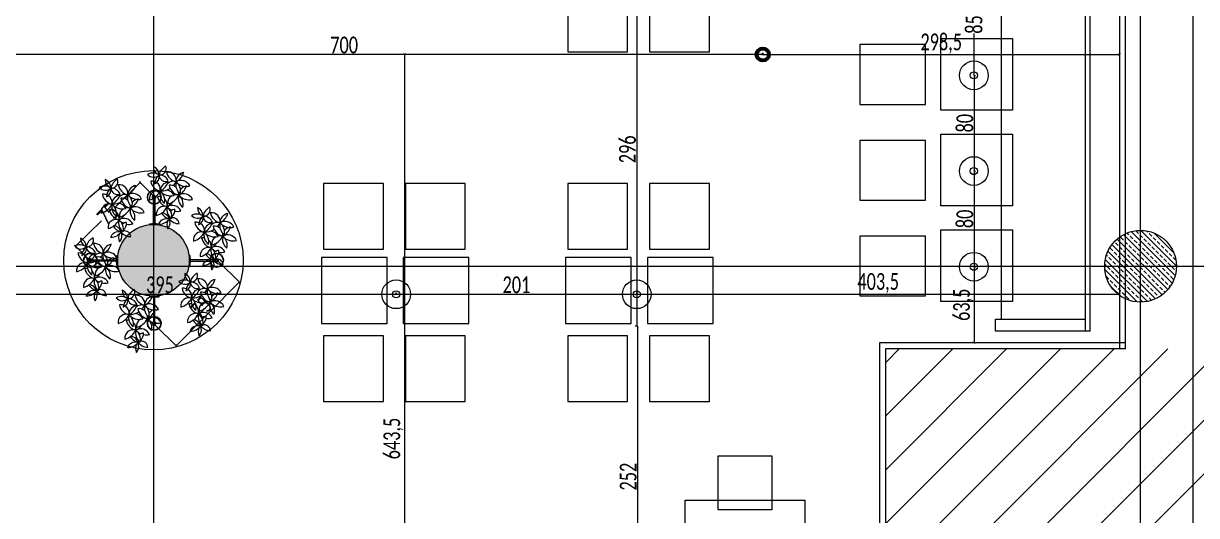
# Model space of a CAD drawing. Header units: millimetres. Extents: x -24 to 530668, y -246875 to -2983.
# Drawn here: x 265814 to 266795, y -114856 to -114445 of the extents above; entities that cross this region are included whole.
import ezdxf
from ezdxf.enums import TextEntityAlignment as Align

# ---------------------------------------------------------------- set-up
doc = ezdxf.new("R2010")
doc.units = ezdxf.units.MM
doc.header["$PDMODE"] = 2
doc.layers.get('0').update_dxf_attribs({"lineweight": 20})
for name, color, linetype, lineweight in [('10_1_1_BA_tasiyici', 1, 'Continuous', 40), ('ahsap', 34, 'Continuous', 25), ('aydınlatma', 40, 'Continuous', 20), ('t_aydınlatma', 40, 'Continuous', 18), ('t_kutu p', 50, 'Continuous', 30), ('t_tarama', 253, 'Continuous', 5), ('ölçü', 251, 'Continuous', 5)]:
    doc.layers.add(name, color=color, linetype=linetype, lineweight=lineweight)
doc.layers.add('t_ölçü', color=7, linetype='Continuous', lineweight=5, true_color=0x142d01)
doc.styles.add('txt_tur_1', font='arial.ttf', dxfattribs={"height": 1.5})
doc.styles.add('Ölçü50', font='calibri.ttf', dxfattribs={"width": 0.7})
doc.dimstyles.new('olcu10', dxfattribs={"dimtxt": 14, "dimasz": 2, "dimexe": 1.25, "dimexo": 0.625, "dimgap": 0.5, "dimtad": 1, "dimdec": 1, "dimrnd": 0.5, "dimzin": 9, "dimtxsty": 'Ölçü50', "dimblk": 'ARCHTICK', "dimcen": 2, "dimclrd": 256, "dimclre": 256, "dimclrt": 6, "dimazin": 2, "dimtfac": 1, "dimtdec": 1, "dimtix": 1, "dimtmove": 0, "dimatfit": 3, "dimldrblk": 'ARCHTICK', "dimfxl": 1, "dimlwd": -1, "dimarcsym": 0})
pattern_1 = [(135, (232091.11, -128561.967), (-4.490128, -4.490128), []), (135, (232091.11, -128557.4766), (-4.490128, -4.490128), [3.175, -1.5875])]

# ---------------------------------------------------------------- blocks, each defined once
blk = doc.blocks.new('DGHH')
at = {"layer": 'aydınlatma'}
for radius in [20, 5]:
    blk.add_circle((254315, -103870.9, 2092.6), radius, dxfattribs=at)
blk = doc.blocks.new('dışmekanaplik')
at = {"layer": 't_aydınlatma', "lineweight": 25}
for points in [[(-17.1, 0), (-17.52, 2.12), (-18.58, 4.02), (-20.49, 5.29), (-22.6, 5.71), (-24.93, 5.29), (-26.63, 4.02), (-27.89, 2.12), (-28.32, 0), (-27.89, -2.12), (-26.63, -4.02), (-24.93, -5.29), (-22.6, -5.72), (-20.49, -5.29), (-18.58, -4.02), (-17.52, -2.12), (-17.1, 0)], [(-21.33, 0), (-21.76, 0.85), (-22.6, 1.27), (-23.66, 0.85), (-24.08, 0), (-23.66, -1.06), (-22.6, -1.48), (-21.76, -1.06), (-21.33, 0)]]:
    blk.add_lwpolyline(points, dxfattribs=at)
at = {"layer": 't_aydınlatma', "lineweight": 9}
for points in [[(-0.64, -0.64), (-23.24, -0.64), (-23.24, 0.42), (-0.64, 0.42)], [(-0.85, 0), (-0.42, 4.02), (0, 4.02), (0, -4.02), (-0.42, -4.02), (-0.85, 0)]]:
    blk.add_lwpolyline(points, dxfattribs=at)
blk = doc.blocks.new('_ArchTick')
at = {"color": 0, "linetype": 'ByBlock', "const_width": 0.15}
blk.add_lwpolyline([(-0.5, -0.5), (0.5, 0.5)], dxfattribs=at)
blk = doc.blocks.new('*D832')
at = {"layer": 'DEFPOINTS', "color": 0, "transparency": 16777216}
for p in [(261096.73, -113992.28, 0), (261096.73, -114077.35, 0), (261096.93, -114077.35)]:
    blk.add_point(p, dxfattribs=at)
at = {"layer": 'ölçü', "transparency": 16777216}
for p, q in [((261096.93, -113992.28), (261096.93, -114027.25)), ((261096.93, -114077.35), (261096.93, -114042.38))]:
    blk.add_line(p, q, dxfattribs=at)
at = {"layer": 'ölçü', "lineweight": -2, "transparency": 16777216}
for p, q in [((261097.35, -113992.28), (261098.18, -113992.28)), ((261097.35, -114077.35), (261098.18, -114077.35))]:
    blk.add_line(p, q, dxfattribs=at)
at = {"layer": 'ölçü', "transparency": 16777216, "xscale": 2, "yscale": 2, "zscale": 2}
for p, rotation in [((261096.93, -113992.28), 90), ((261096.93, -114077.35), 270)]:
    blk.add_blockref('_ArchTick', p, dxfattribs=dict(at, rotation=rotation))
at = {"layer": 'ölçü', "color": 6, "transparency": 16777216, "insert": (261096.93, -114034.82), "char_height": 14, "attachment_point": 5, "rotation": 90, "style": 'Ölçü50'}
blk.add_mtext('85', dxfattribs=at)
blk = doc.blocks.new('*D833')
at = {"layer": 'DEFPOINTS', "color": 0, "transparency": 16777216}
for p in [(261096.73, -114077.35, 0), (261096.73, -114157.36, 0), (261096.93, -114157.36)]:
    blk.add_point(p, dxfattribs=at)
at = {"layer": 'ölçü', "transparency": 16777216}
blk.add_line((261096.93, -114077.35), (261096.93, -114157.36), dxfattribs=at)
at = {"layer": 'ölçü', "lineweight": -2, "transparency": 16777216}
for p, q in [((261097.35, -114077.35), (261098.18, -114077.35)), ((261097.35, -114157.36), (261098.18, -114157.36))]:
    blk.add_line(p, q, dxfattribs=at)
at = {"layer": 'ölçü', "transparency": 16777216, "xscale": 2, "yscale": 2, "zscale": 2}
for p, rotation in [((261096.93, -114077.35), 90), ((261096.93, -114157.36), 270)]:
    blk.add_blockref('_ArchTick', p, dxfattribs=dict(at, rotation=rotation))
at = {"layer": 'ölçü', "color": 6, "transparency": 16777216, "insert": (261089.26, -114117.36), "char_height": 14, "attachment_point": 5, "rotation": 90, "style": 'Ölçü50'}
blk.add_mtext('80', dxfattribs=at)
blk = doc.blocks.new('*D834')
at = {"layer": 'DEFPOINTS', "color": 0, "transparency": 16777216}
for p in [(261096.73, -114157.36, 0), (261096.73, -114237.38, 0), (261096.93, -114237.38)]:
    blk.add_point(p, dxfattribs=at)
at = {"layer": 'ölçü', "transparency": 16777216}
blk.add_line((261096.93, -114157.36), (261096.93, -114237.38), dxfattribs=at)
at = {"layer": 'ölçü', "lineweight": -2, "transparency": 16777216}
for p, q in [((261097.35, -114157.36), (261098.18, -114157.36)), ((261097.35, -114237.38), (261098.18, -114237.38))]:
    blk.add_line(p, q, dxfattribs=at)
at = {"layer": 'ölçü', "transparency": 16777216, "xscale": 2, "yscale": 2, "zscale": 2}
for p, rotation in [((261096.93, -114157.36), 90), ((261096.93, -114237.38), 270)]:
    blk.add_blockref('_ArchTick', p, dxfattribs=dict(at, rotation=rotation))
at = {"layer": 'ölçü', "color": 6, "transparency": 16777216, "insert": (261089.26, -114197.37), "char_height": 14, "attachment_point": 5, "rotation": 90, "style": 'Ölçü50'}
blk.add_mtext('80', dxfattribs=at)
blk = doc.blocks.new('*D835')
at = {"layer": 'DEFPOINTS', "color": 0, "transparency": 16777216}
for p in [(261096.73, -114237.38, 0), (261096.93, -114300.98), (261096.93, -114300.98)]:
    blk.add_point(p, dxfattribs=at)
at = {"layer": 'ölçü', "transparency": 16777216}
blk.add_line((261096.93, -114237.38), (261096.93, -114300.98), dxfattribs=at)
at = {"layer": 'ölçü', "lineweight": -2, "transparency": 16777216}
for p, q in [((261097.35, -114237.38), (261098.18, -114237.38)), ((261096.31, -114300.98), (261095.68, -114300.98))]:
    blk.add_line(p, q, dxfattribs=at)
at = {"layer": 'ölçü', "transparency": 16777216, "xscale": 2, "yscale": 2, "zscale": 2}
for p, rotation in [((261096.93, -114237.38), 90), ((261096.93, -114300.98), 270)]:
    blk.add_blockref('_ArchTick', p, dxfattribs=dict(at, rotation=rotation))
at = {"layer": 'ölçü', "color": 6, "transparency": 16777216, "insert": (261087.8, -114269.18), "char_height": 14, "attachment_point": 5, "rotation": 90, "style": 'Ölçü50'}
blk.add_mtext('63,5', dxfattribs=at)
blk = doc.blocks.new('*D839')
at = {"layer": 'DEFPOINTS', "color": 0, "transparency": 16777216}
for p in [(260218.89, -114260.43), (260613.8, -114260.2), (260613.8, -114260.43)]:
    blk.add_point(p, dxfattribs=at)
at = {"layer": 'ölçü', "lineweight": -2, "transparency": 16777216}
for p, q in [((260218.89, -114259.81), (260218.89, -114258.95)), ((260613.8, -114259.81), (260613.8, -114258.95))]:
    blk.add_line(p, q, dxfattribs=at)
at = {"layer": 'ölçü', "transparency": 16777216}
blk.add_line((260218.89, -114260.2), (260613.8, -114260.2), dxfattribs=at)
at = {"layer": 'ölçü', "transparency": 16777216, "xscale": 2, "yscale": 2, "zscale": 2, "rotation": 180}
blk.add_blockref('_ArchTick', (260218.89, -114260.2), dxfattribs=at)
at = {"layer": 'ölçü', "transparency": 16777216, "xscale": 2, "yscale": 2, "zscale": 2}
blk.add_blockref('_ArchTick', (260613.8, -114260.2), dxfattribs=at)
at = {"layer": 'ölçü', "color": 6, "transparency": 16777216, "insert": (260416.35, -114252.53), "char_height": 14, "attachment_point": 5, "style": 'Ölçü50'}
blk.add_mtext('395', dxfattribs=at)
blk = doc.blocks.new('*D840')
at = {"layer": 'DEFPOINTS', "color": 0, "transparency": 16777216}
for p in [(260613.8, -114260.43), (260814.9, -114260.2), (260814.9, -114260.43)]:
    blk.add_point(p, dxfattribs=at)
at = {"layer": 'ölçü', "lineweight": -2, "transparency": 16777216}
for p, q in [((260613.8, -114259.81), (260613.8, -114258.95)), ((260814.9, -114259.81), (260814.9, -114258.95))]:
    blk.add_line(p, q, dxfattribs=at)
at = {"layer": 'ölçü', "transparency": 16777216}
blk.add_line((260613.8, -114260.2), (260814.9, -114260.2), dxfattribs=at)
at = {"layer": 'ölçü', "transparency": 16777216, "xscale": 2, "yscale": 2, "zscale": 2, "rotation": 180}
blk.add_blockref('_ArchTick', (260613.8, -114260.2), dxfattribs=at)
at = {"layer": 'ölçü', "transparency": 16777216, "xscale": 2, "yscale": 2, "zscale": 2}
blk.add_blockref('_ArchTick', (260814.9, -114260.2), dxfattribs=at)
at = {"layer": 'ölçü', "color": 6, "transparency": 16777216, "insert": (260714.35, -114252.53), "char_height": 14, "attachment_point": 5, "style": 'Ölçü50'}
blk.add_mtext('201', dxfattribs=at)
blk = doc.blocks.new('*D841')
at = {"layer": 'DEFPOINTS', "color": 0, "transparency": 16777216}
for p in [(260814.9, -114260.43), (261218.64, -114260.2), (261218.64, -114260.43)]:
    blk.add_point(p, dxfattribs=at)
at = {"layer": 'ölçü', "lineweight": -2, "transparency": 16777216}
for p, q in [((260814.9, -114259.81), (260814.9, -114258.95)), ((261218.64, -114259.81), (261218.64, -114258.95))]:
    blk.add_line(p, q, dxfattribs=at)
at = {"layer": 'ölçü', "transparency": 16777216}
blk.add_line((260814.9, -114260.2), (261218.64, -114260.2), dxfattribs=at)
at = {"layer": 'ölçü', "transparency": 16777216, "xscale": 2, "yscale": 2, "zscale": 2, "rotation": 180}
blk.add_blockref('_ArchTick', (260814.9, -114260.2), dxfattribs=at)
at = {"layer": 'ölçü', "transparency": 16777216, "xscale": 2, "yscale": 2, "zscale": 2}
blk.add_blockref('_ArchTick', (261218.64, -114260.2), dxfattribs=at)
at = {"layer": 'ölçü', "color": 6, "transparency": 16777216, "insert": (261016.77, -114251.07), "char_height": 14, "attachment_point": 5, "style": 'Ölçü50'}
blk.add_mtext('403,5', dxfattribs=at)
blk = doc.blocks.new('*D850')
at = {"layer": 'DEFPOINTS', "color": 0, "transparency": 16777216}
for p in [(260815.49, -114286.95), (260815.49, -114538.78), (260815.49, -114538.78)]:
    blk.add_point(p, dxfattribs=at)
at = {"layer": 'ölçü', "lineweight": -2, "transparency": 16777216}
for p, q in [((260814.87, -114286.95), (260814.24, -114286.95)), ((260814.87, -114538.78), (260814.24, -114538.78))]:
    blk.add_line(p, q, dxfattribs=at)
at = {"layer": 'ölçü', "transparency": 16777216}
blk.add_line((260815.49, -114286.95), (260815.49, -114538.78), dxfattribs=at)
at = {"layer": 'ölçü', "transparency": 16777216, "xscale": 2, "yscale": 2, "zscale": 2}
for p, rotation in [((260815.49, -114286.95), 90), ((260815.49, -114538.78), 270)]:
    blk.add_blockref('_ArchTick', p, dxfattribs=dict(at, rotation=rotation))
at = {"layer": 'ölçü', "color": 6, "transparency": 16777216, "insert": (260807.82, -114412.86), "char_height": 14, "attachment_point": 5, "rotation": 90, "style": 'Ölçü50'}
blk.add_mtext('252', dxfattribs=at)
blk = doc.blocks.new('*D856')
at = {"layer": 'DEFPOINTS', "color": 0, "transparency": 16777216}
for p in [(260411.43, -114178.66, 0.06), (260345.83, -114220.3), (260357.48, -114232.06, 0.06)]:
    blk.add_point(p, dxfattribs=at)
at = {"layer": 'ölçü', "transparency": 16777216}
for p, q in [((260399.78, -114166.89), (260378.14, -114188.32)), ((260345.83, -114220.3), (260367.48, -114198.87))]:
    blk.add_line(p, q, dxfattribs=at)
at = {"layer": 'ölçü', "lineweight": -2, "transparency": 16777216}
for p, q in [((260410.99, -114178.21), (260398.9, -114166.01)), ((260357.04, -114231.62), (260344.95, -114219.41))]:
    blk.add_line(p, q, dxfattribs=at)
at = {"layer": 'ölçü', "transparency": 16777216, "xscale": 2, "yscale": 2, "zscale": 2}
for p, rotation in [((260399.78, -114166.89), 44.70896920774982), ((260345.83, -114220.3), 224.7089692077499)]:
    blk.add_blockref('_ArchTick', p, dxfattribs=dict(at, rotation=rotation))
at = {"layer": 'ölçü', "color": 6, "transparency": 16777216, "insert": (260372.81, -114193.6), "char_height": 14, "attachment_point": 5, "rotation": 44.70897, "style": 'Ölçü50'}
blk.add_mtext('75', dxfattribs=at)
blk = doc.blocks.new('*D857')
at = {"layer": 'DEFPOINTS', "color": 0, "transparency": 16777216}
for p in [(260464.33, -114232.06, 0.06), (260482.66, -114250.29), (260411.43, -114285.25, 0.06)]:
    blk.add_point(p, dxfattribs=at)
at = {"layer": 'ölçü', "lineweight": -2, "transparency": 16777216}
for p, q in [((260464.78, -114232.5), (260483.55, -114251.18)), ((260411.87, -114285.69), (260430.64, -114304.36))]:
    blk.add_line(p, q, dxfattribs=at)
at = {"layer": 'ölçü', "transparency": 16777216}
blk.add_line((260429.76, -114303.48), (260482.66, -114250.29), dxfattribs=at)
at = {"layer": 'ölçü', "transparency": 16777216, "xscale": 2, "yscale": 2, "zscale": 2}
for p, rotation in [((260482.66, -114250.29), 45.1497291052402), ((260429.76, -114303.48), 225.1497291052402)]:
    blk.add_blockref('_ArchTick', p, dxfattribs=dict(at, rotation=rotation))
at = {"layer": 'ölçü', "color": 6, "transparency": 16777216, "insert": (260450.82, -114271.53), "char_height": 14, "attachment_point": 5, "rotation": 45.14973, "style": 'Ölçü50'}
blk.add_mtext('75', dxfattribs=at)
blk = doc.blocks.new('*D864')
at = {"layer": 'DEFPOINTS', "color": 0, "transparency": 16777216}
for p in [(260814.9, -113991.25), (260814.9, -114287.18), (260814.9, -114287.18)]:
    blk.add_point(p, dxfattribs=at)
at = {"layer": 'ölçü', "lineweight": -2, "transparency": 16777216}
for p, q in [((260814.27, -113991.25), (260813.65, -113991.25)), ((260814.27, -114287.18), (260813.65, -114287.18))]:
    blk.add_line(p, q, dxfattribs=at)
at = {"layer": 'ölçü', "transparency": 16777216}
blk.add_line((260814.9, -113991.25), (260814.9, -114287.18), dxfattribs=at)
at = {"layer": 'ölçü', "transparency": 16777216, "xscale": 2, "yscale": 2, "zscale": 2}
for p, rotation in [((260814.9, -113991.25), 90), ((260814.9, -114287.18), 270)]:
    blk.add_blockref('_ArchTick', p, dxfattribs=dict(at, rotation=rotation))
at = {"layer": 'ölçü', "color": 6, "transparency": 16777216, "insert": (260807.23, -114139.21), "char_height": 14, "attachment_point": 5, "rotation": 90, "style": 'Ölçü50'}
blk.add_mtext('296', dxfattribs=at)
blk = doc.blocks.new('*D869')
at = {"layer": 'DEFPOINTS', "color": 0, "transparency": 16777216}
for p in [(260620.3, -114059.3), (260620.3, -114702.76, 0), (260620.65, -114702.76)]:
    blk.add_point(p, dxfattribs=at)
at = {"layer": 'ölçü', "transparency": 16777216}
blk.add_line((260620.65, -114059.3), (260620.65, -114702.76), dxfattribs=at)
at = {"layer": 'ölçü', "lineweight": -2, "transparency": 16777216}
for p, q in [((260620.93, -114059.3), (260621.9, -114059.3)), ((260620.93, -114702.76), (260621.9, -114702.76))]:
    blk.add_line(p, q, dxfattribs=at)
at = {"layer": 'ölçü', "transparency": 16777216, "xscale": 2, "yscale": 2, "zscale": 2}
for p, rotation in [((260620.65, -114059.3), 90), ((260620.65, -114702.76), 270)]:
    blk.add_blockref('_ArchTick', p, dxfattribs=dict(at, rotation=rotation))
at = {"layer": 'ölçü', "color": 6, "transparency": 16777216, "insert": (260611.52, -114381.03), "char_height": 14, "attachment_point": 5, "rotation": 90, "style": 'Ölçü50'}
blk.add_mtext('643,5', dxfattribs=at)
blk = doc.blocks.new('sıva üstü hopörlör')
at = {"layer": '10_1_1_BA_tasiyici', "color": 5}
for radius in [5.68, 5.11, 4.54]:
    blk.add_circle((0, 0), radius, dxfattribs=at)
blk = doc.blocks.new('*D875')
at = {"layer": 'DEFPOINTS', "color": 0, "transparency": 16777216}
for p in [(260220.3, -114059.93, 0), (260920.3, -114059.7), (260920.3, -114059.93, 0)]:
    blk.add_point(p, dxfattribs=at)
at = {"layer": 'ölçü', "lineweight": -2, "transparency": 16777216}
for p, q in [((260220.3, -114059.3), (260220.3, -114058.45)), ((260920.3, -114059.3), (260920.3, -114058.45))]:
    blk.add_line(p, q, dxfattribs=at)
at = {"layer": 'ölçü', "transparency": 16777216}
blk.add_line((260220.3, -114059.7), (260920.3, -114059.7), dxfattribs=at)
at = {"layer": 'ölçü', "transparency": 16777216, "xscale": 2, "yscale": 2, "zscale": 2, "rotation": 180}
blk.add_blockref('_ArchTick', (260220.3, -114059.7), dxfattribs=at)
at = {"layer": 'ölçü', "transparency": 16777216, "xscale": 2, "yscale": 2, "zscale": 2}
blk.add_blockref('_ArchTick', (260920.3, -114059.7), dxfattribs=at)
at = {"layer": 'ölçü', "color": 6, "transparency": 16777216, "insert": (260570.3, -114052.02), "char_height": 14, "attachment_point": 5, "style": 'Ölçü50'}
blk.add_mtext('700', dxfattribs=at)
blk = doc.blocks.new('*D906')
at = {"layer": 'DEFPOINTS', "color": 0, "transparency": 16777216}
for p in [(260920.3, -114059.93, 0), (261218.64, -114059.93), (261218.64, -114059.93)]:
    blk.add_point(p, dxfattribs=at)
at = {"layer": 'ölçü', "lineweight": -2, "transparency": 16777216}
for p, q in [((260920.3, -114059.3), (260920.3, -114058.68)), ((261218.64, -114059.3), (261218.64, -114058.68))]:
    blk.add_line(p, q, dxfattribs=at)
at = {"layer": 'ölçü', "transparency": 16777216}
blk.add_line((260920.3, -114059.93), (261218.64, -114059.93), dxfattribs=at)
at = {"layer": 'ölçü', "transparency": 16777216, "xscale": 2, "yscale": 2, "zscale": 2, "rotation": 180}
blk.add_blockref('_ArchTick', (260920.3, -114059.93), dxfattribs=at)
at = {"layer": 'ölçü', "transparency": 16777216, "xscale": 2, "yscale": 2, "zscale": 2}
blk.add_blockref('_ArchTick', (261218.64, -114059.93), dxfattribs=at)
at = {"layer": 'ölçü', "color": 6, "transparency": 16777216, "insert": (261069.47, -114050.79), "char_height": 14, "attachment_point": 5, "style": 'Ölçü50'}
blk.add_mtext('298,5', dxfattribs=at)
blk = doc.blocks.new('bitkitar')
at = {"layer": 't_tarama', "color": 76}
for points in [[(4.13, 24.52, 0.236863), (4.39, 28.33, 0.300043), (3.57, 23.78, 0.22508), (-0.84, 26.27, 0.429439), (2.41, 23.43)], [(3.57, 23.78, -0.286863), (8.24, 26.11, -0.43916), (3.57, 23.78, 0.363865), (6.95, 20.95, 0.192041), (3.68, 23.74, 0.192041)]]:
    blk.add_lwpolyline(points, format="xyb", dxfattribs=at)
for centre, radius, start, end in [((5.34, 19.56), 4.58, 130.8364, 178.7066), ((7.62, 22.36), 5.31, 163.9762, 217.2788), ((-0.84, 19.8), 5.24, 343.4853, 50.2913), ((2.14, 26.39), 2.98, 284.1762, 298.6904), ((5.34, 19.56), 4.58, 112.7666, 121.8393), ((1.81, 18.25), 5.8, 69.8378, 72.3379), ((4.84, 27.09), 3.54, 249.04, 253.1357), ((0.66, 22.74), 3.08, 353.1745, 19.6916), ((10.68, 14.78), 7.39, 100.7362, 151.4752), ((5.59, 21.76), 3.72, 247.9154, 4.2959), ((2.17, 17.4), 5.31, 163.9762, 229.8004), ((-6.29, 14.84), 5.24, 343.4853, 50.2913), ((-0.65, 14.51), 6.15, 75.8621, 102.16), ((2.14, 22.23), 4.43, 202.7293, 297.5658), ((5.23, 9.82), 7.39, 100.7362, 151.4752), ((0.66, 22.74), 3.08, 271.7817, 310.7707), ((7.17, 11.69), 7.25, 114.2679, 141.8465), ((0.14, 16.8), 3.72, 296.9544, 4.2959), ((-0.65, 14.51), 6.15, 38.135, 63.4551), ((-0.09, 18.56), 4.29, 337.1935, 356.5845), ((7.94, 17.43), 3.86, 166.9142, 222.0198), ((2.59, 12.8), 5.73, 7.8991, 73.8391), ((10.38, 15.19), 5.31, 163.9762, 217.2788), ((1.93, 12.62), 5.24, 343.4853, 50.2913), ((-6.1, 9.55), 6.15, 38.135, 102.16), ((-3.31, 17.27), 4.43, 202.7293, 297.5658), ((1.72, 6.73), 7.25, 114.2679, 158.9225), ((-5.54, 13.6), 4.29, 276.6058, 320.3237), ((3.05, 11.3), 5.31, 163.9762, 229.8004), ((-5.4, 8.73), 5.24, 343.4853, 50.2913), ((-5.54, 13.6), 4.29, 341.1609, 356.5845), ((-5.4, 8.73), 5.24, 39.1649, 41.6235), ((2.49, 12.47), 3.86, 166.9142, 186.3701), ((0.14, 16.8), 3.72, 247.9154, 281.8851), ((-2.86, 7.84), 5.73, 69.1722, 73.8391), ((-2.86, 7.84), 5.73, 7.8991, 69.1722), ((2.11, 7.33), 6.15, 38.135, 102.16), ((4.9, 15.06), 4.43, 202.7293, 256.4381), ((6.11, 3.71), 7.39, 84.5264, 120.1212), ((2.67, 11.39), 4.29, 276.6058, 356.5845), ((9.93, 4.52), 7.25, 115.4394, 158.9225), ((4.9, 15.06), 4.43, 293.47, 297.5658), ((9.93, 4.52), 7.25, 114.2679, 116.768), ((10.71, 10.26), 3.86, 166.9142, 233.8825), ((8.35, 14.58), 3.72, 247.9154, 4.2959), ((13.44, 7.6), 7.39, 100.7362, 151.4752), ((5.36, 5.63), 5.73, 7.8991, 73.8391), ((7.94, 17.43), 3.86, 256.7596, 274.8241), ((-5.22, 3.44), 6.15, 87.515, 102.16), ((-2.43, 11.17), 4.43, 202.7293, 297.5658), ((-5.22, 3.44), 6.15, 38.135, 80.8318), ((2.6, 0.63), 7.25, 114.2679, 158.9225), ((-4.66, 7.5), 4.29, 276.6058, 356.5845), ((3.38, 6.37), 3.86, 166.9142, 274.8241), ((6.11, 3.71), 7.39, 134.7903, 151.4752), ((1.02, 10.69), 3.72, 247.9154, 312.6091), ((-1.97, 1.74), 5.73, 7.8991, 73.8391), ((2.49, 12.47), 3.86, 224.3064, 274.8241), ((4.04, 3.77), 3.08, 0.5136, 108.4235), ((7.33, 8.38), 4.58, 201.4986, 267.4386), ((10.51, 4.41), 3.43, 110.2053, 190.184), ((3.57, 8.38), 5.8, 309.0389, 352.5219), ((10.71, 10.26), 3.86, 245.8798, 274.8241), ((6.69, 0.85), 2.98, 81.5148, 197.8954), ((1.42, 5.32), 5.91, 294.3356, 345.0746), ((11.32, 3.59), 4.2, 177.0848, 243.8907), ((9.46, 1.13), 3.54, 36.3287, 131.1652), ((9.46, 1.13), 3.54, 127.0695, 131.1652), ((3.57, 8.38), 5.8, 307.8673, 310.3674), ((10.18, 7.66), 4.92, 231.7345, 295.7595), ((5.23, 0), 4.25, 357.5756, 50.8782)]:
    blk.add_arc(centre, radius, start, end, dxfattribs=at)
blk = doc.blocks.new('aydınlatma sd')
at = {"layer": 't_tarama'}
h = blk.add_hatch(dxfattribs=at)
h.set_pattern_fill('ANSI33', color=256, angle=90, style=0)
h.set_pattern_definition(pattern_1)
edge = h.paths.add_edge_path()
edge.add_arc((260410.87, -114231.97), 30, 0, 360)
edge = h.paths.add_edge_path()
edge.add_arc((259586.11, -114231.97), 30, 0, 360)
h.paths.add_polyline_path([(259138.61, -113376.97), (259208.61, -113376.97), (259208.61, -113446.97), (259138.61, -113446.97)])
h = blk.add_hatch(dxfattribs=at)
h.set_pattern_fill('ANSI33', color=256, angle=90, style=0)
h.set_pattern_definition(pattern_1)
edge = h.paths.add_edge_path()
edge.add_arc((261236.11, -114236.97), 30, 0, 360)
h = blk.add_hatch(dxfattribs=at)
h.set_pattern_fill('ANSI31', color=256, scale=10)
h.set_pattern_definition([(45, (232091.11, -128561.967), (-22.45064, 22.45064), [])])
h.paths.add_polyline_path([(259201.45, -115229.47), (259629.81, -115229.47), (259629.81, -115824.74), (260966.22, -115822.94), (260966.22, -115147.31), (260819.81, -115147.01), (260819.81, -115067.43), (260836.34, -115067.43), (260834.03, -114869.92), (261025.34, -114867.43), (261023.03, -114305.73), (261377.57, -114306.18), (261377.57, -114505.96), (261251.85, -114505.96), (261251.85, -115379.43), (261251.85, -116013.19), (259201.45, -116013.19)])
h = blk.add_hatch(dxfattribs=at)
h.set_pattern_fill('ANSI31', color=256, scale=10)
h.set_pattern_definition([(45, (232091.11, -128561.967), (-22.45064, 22.45064), [])])
h.paths.add_polyline_path([(259201.45, -115229.47), (259629.81, -115229.47), (259629.81, -115824.74), (260966.22, -115822.94), (260966.22, -115147.31), (260819.81, -115147.01), (260819.81, -115067.43), (260836.34, -115067.43), (260834.03, -114869.92), (261025.34, -114867.43), (261023.03, -114305.73), (261377.57, -114306.18), (261377.57, -114505.96), (261251.85, -114505.96), (261251.85, -115379.43), (261251.85, -116013.19), (259201.45, -116013.19)])
for p, q in [((260411.11, -116061.97, -17966.19), (260411.11, -112799.7, -17966.19)), ((261236.11, -116061.97, -17966.19), (261236.11, -112799.7, -17966.19)), ((261218.64, -113847.9), (261218.64, -114305.98)), ((261189.89, -113860.88), (261189.89, -114291.12)), ((261193.89, -114291.12), (261193.89, -113860.88)), ((258719.72, -114236.97, -17966.19), (261987.51, -114236.97, -17966.19))]:
    blk.add_line(p, q, dxfattribs=at)
at = {"layer": 't_tarama', "elevation": -17966.83}
blk.add_lwpolyline([(261280.06, -116041.42), (261280.06, -113398.81)], dxfattribs=at)
at = {"layer": 't_tarama'}
for points in [[(261223.64, -114305.98), (261223.64, -113847.9)], [(261119.89, -114281.12), (261119.89, -113870.88)], [(260551.27, -114229.75), (260551.27, -114284.75), (260606.27, -114284.75), (260606.27, -114229.75), (260551.27, -114229.75)], [(260619.68, -114229.75), (260619.68, -114284.75), (260674.68, -114284.75), (260674.68, -114229.75), (260619.68, -114229.75)], [(260755.37, -114229.75), (260755.37, -114284.75), (260810.37, -114284.75), (260810.37, -114229.75), (260755.37, -114229.75)], [(260823.78, -114229.75), (260823.78, -114284.75), (260878.78, -114284.75), (260878.78, -114229.75), (260823.78, -114229.75)], [(261193.89, -114291.12), (261114.89, -114291.12), (261114.89, -114281.12), (261189.89, -114281.12)], [(261223.64, -114300.98), (261017.87, -114300.98), (261017.87, -114858.03)], [(261223.64, -114305.98), (261022.87, -114305.98), (261022.87, -114863.03)]]:
    blk.add_lwpolyline(points, dxfattribs=at)
for points in [[(260757.21, -114002.66), (260757.21, -114057.66), (260807.21, -114057.66), (260807.21, -114002.66)], [(260825.62, -114002.66), (260825.62, -114057.66), (260875.62, -114057.66), (260875.62, -114002.66)], [(261001.44, -114101.66), (261056.44, -114101.66), (261056.44, -114051.66), (261001.44, -114051.66)], [(261129.17, -114046.43), (261129.17, -114106.43), (261069.17, -114106.43), (261069.17, -114046.43)], [(261001.44, -114181.68), (261056.44, -114181.68), (261056.44, -114131.68), (261001.44, -114131.68)], [(261001.44, -114181.68), (261056.44, -114181.68), (261056.44, -114131.68), (261001.44, -114131.68)], [(261129.17, -114126.44), (261129.17, -114186.44), (261069.17, -114186.44), (261069.17, -114126.44)], [(261129.17, -114126.44), (261129.17, -114186.44), (261069.17, -114186.44), (261069.17, -114126.44)], [(260553.12, -114167.71), (260553.12, -114222.71), (260603.12, -114222.71), (260603.12, -114167.71)], [(260621.53, -114167.71), (260621.53, -114222.71), (260671.53, -114222.71), (260671.53, -114167.71)], [(260757.21, -114167.71), (260757.21, -114222.71), (260807.21, -114222.71), (260807.21, -114167.71)], [(260825.62, -114167.71), (260825.62, -114222.71), (260875.62, -114222.71), (260875.62, -114167.71)], [(261001.44, -114261.7), (261056.44, -114261.7), (261056.44, -114211.7), (261001.44, -114211.7)], [(261129.17, -114206.46), (261129.17, -114266.46), (261069.17, -114266.46), (261069.17, -114206.46)], [(260553.12, -114295.08), (260553.12, -114350.08), (260603.12, -114350.08), (260603.12, -114295.08)], [(260621.53, -114295.08), (260621.53, -114350.08), (260671.53, -114350.08), (260671.53, -114295.08)], [(260757.21, -114295.08), (260757.21, -114350.08), (260807.21, -114350.08), (260807.21, -114295.08)], [(260825.62, -114295.08), (260825.62, -114350.08), (260875.62, -114350.08), (260875.62, -114295.08)], [(260882.86, -114395.6), (260927.86, -114395.6), (260927.86, -114440.6), (260882.86, -114440.6)], [(260855.36, -114432.6), (260955.36, -114432.6), (260955.36, -114762.79), (260855.36, -114762.79)]]:
    blk.add_lwpolyline(points, close=True, dxfattribs=at)
for centre, radius in [((260410.87, -114231.97), 75), ((260410.87, -114231.97), 30), ((261236.11, -114236.97), 30)]:
    blk.add_circle(centre, radius, dxfattribs=at)
at = {"layer": 'ahsap', "xscale": 0.6, "yscale": 0.6, "zscale": 0.6}
for p in [(108507.75, -51754.8, -1255.57), (108507.75, -51834.81, -1255.57), (108507.75, -51914.83, -1255.57), (108024.83, -51937.88, -1255.57), (108225.93, -51937.88, -1255.57)]:
    blk.add_blockref('DGHH', p, dxfattribs=at)
at = {"layer": 't_kutu p', "linetype": 'ByBlock'}
blk.add_blockref('sıva üstü hopörlör', (260920.3, -114059.93, 0), dxfattribs=at)
at = {"layer": 't_tarama', "xscale": 1.848000000000005, "yscale": 1.848000000000005, "zscale": 1.848000000000005, "rotation": 182.9309101212016}
for p in [(260428.34, -114152.99), (260388.01, -114163.9), (260465.15, -114187.31), (260367.49, -114213.05), (260454.54, -114242.47), (260402.18, -114256.26)]:
    blk.add_blockref('bitkitar', p, dxfattribs=at)
at = {"layer": 't_ölçü', "rotation": 270}
blk.add_blockref('dışmekanaplik', (260411.53, -114201.9, 0.06), dxfattribs=at)
at = {"layer": 't_ölçü'}
blk.add_blockref('dışmekanaplik', (260380.72, -114231.95, 0.06), dxfattribs=at)
at = {"layer": 't_ölçü', "xscale": -1}
blk.add_blockref('dışmekanaplik', (260441.1, -114231.95, 0.06), dxfattribs=at)
at = {"layer": 't_ölçü', "xscale": -1, "rotation": 270}
blk.add_blockref('dışmekanaplik', (260411.53, -114262.01, 0.06), dxfattribs=at)
at = {"layer": 't_tarama', "style": 'txt_tur_1'}
for tag, p in [('19S', (258692.48, -113427.38, -17966.19)), ('20T', (258679.1, -114252.38, -17966.19)), ('21U', (258679.1, -115238.38, -17966.19)), ('22V', (258679.1, -116077.38, -17966.19))]:
    blk.add_attdef(tag, text='', height=30, dxfattribs=at).set_placement(p, align=Align.CENTER)
at = {"layer": 'ölçü'}
for base, p1, p2, picture, middle in [((260814.9, -114287.18), (260814.9, -113991.25), (260814.9, -114287.18), '*D864', (260807.23, -114139.21)), ((260620.65, -114702.76), (260620.3, -114059.3), (260620.3, -114702.76, 0), '*D869', (260611.52, -114381.03)), ((260815.49, -114538.78), (260815.49, -114286.95), (260815.49, -114538.78), '*D850', (260807.82, -114412.86))]:
    dim = blk.add_linear_dim(base=base, p1=p1, p2=p2, angle=90, dimstyle='olcu10', dxfattribs=at)
    dim.commit()
    dim.dimension.update_dxf_attribs({"geometry": picture, "text_midpoint": middle})
for base, p1, p2, override, picture, middle in [((261096.93, -114077.35), (261096.73, -113992.28, 0), (261096.73, -114077.35, 0), {"dimtad": 0}, '*D832', (261096.93, -114034.82)), ((261096.93, -114157.36), (261096.73, -114077.35, 0), (261096.73, -114157.36, 0), {"dimtmove": 1}, '*D833', (261089.26, -114117.36)), ((261096.93, -114237.38), (261096.73, -114157.36, 0), (261096.73, -114237.38, 0), {"dimtmove": 1}, '*D834', (261089.26, -114197.37)), ((261096.93, -114300.98), (261096.73, -114237.38, 0), (261096.93, -114300.98), {"dimtmove": 1}, '*D835', (261087.8, -114269.18))]:
    dim = blk.add_linear_dim(base=base, p1=p1, p2=p2, angle=90, dimstyle='olcu10', override=override, dxfattribs=at)
    dim.commit()
    dim.dimension.update_dxf_attribs({"geometry": picture, "text_midpoint": middle})
for base, p1, p2, picture, middle in [((260920.3, -114059.7), (260220.3, -114059.93, 0), (260920.3, -114059.93, 0), '*D875', (260570.3, -114052.02)), ((260613.8, -114260.2), (260218.89, -114260.43), (260613.8, -114260.43), '*D839', (260416.35, -114252.53)), ((260814.9, -114260.2), (260613.8, -114260.43), (260814.9, -114260.43), '*D840', (260714.35, -114252.53)), ((261218.64, -114260.2), (260814.9, -114260.43), (261218.64, -114260.43), '*D841', (261016.77, -114251.07))]:
    dim = blk.add_linear_dim(base=base, p1=p1, p2=p2, dimstyle='olcu10', override={"dimtmove": 1}, dxfattribs=at)
    dim.commit()
    dim.dimension.update_dxf_attribs({"geometry": picture, "text_midpoint": middle})
at = {"layer": 'ölçü', "color": 2}
dim = blk.add_linear_dim(base=(261218.64, -114059.93), p1=(260920.3, -114059.93, 0), p2=(261218.64, -114059.93), dimstyle='olcu10', dxfattribs=at)
dim.commit()
dim.dimension.update_dxf_attribs({"geometry": '*D906', "text_midpoint": (261069.47, -114050.79)})
at = {"layer": 'ölçü'}
dim = blk.add_aligned_dim(p1=(260411.43, -114178.66, 0.06), p2=(260357.48, -114232.06, 0.06), distance=-16.55, text='75', dimstyle='olcu10', override={"dimtad": 0}, dxfattribs=at)
dim.commit()
dim.dimension.update_dxf_attribs({"geometry": '*D856', "text_midpoint": (260372.81, -114193.6)})
dim = blk.add_aligned_dim(p1=(260411.43, -114285.25, 0.06), p2=(260464.33, -114232.06, 0.06), distance=-25.85, dimstyle='olcu10', dxfattribs=at)
dim.commit()
dim.dimension.update_dxf_attribs({"geometry": '*D857', "text_midpoint": (260450.82, -114271.53)})

msp = doc.modelspace()

# ---------------------------------------------------------------- block references
at = {"layer": 'ölçü'}
msp.add_blockref('aydınlatma sd', (5511.652, -410.653), dxfattribs=at)

doc.saveas('drawing.dxf')
